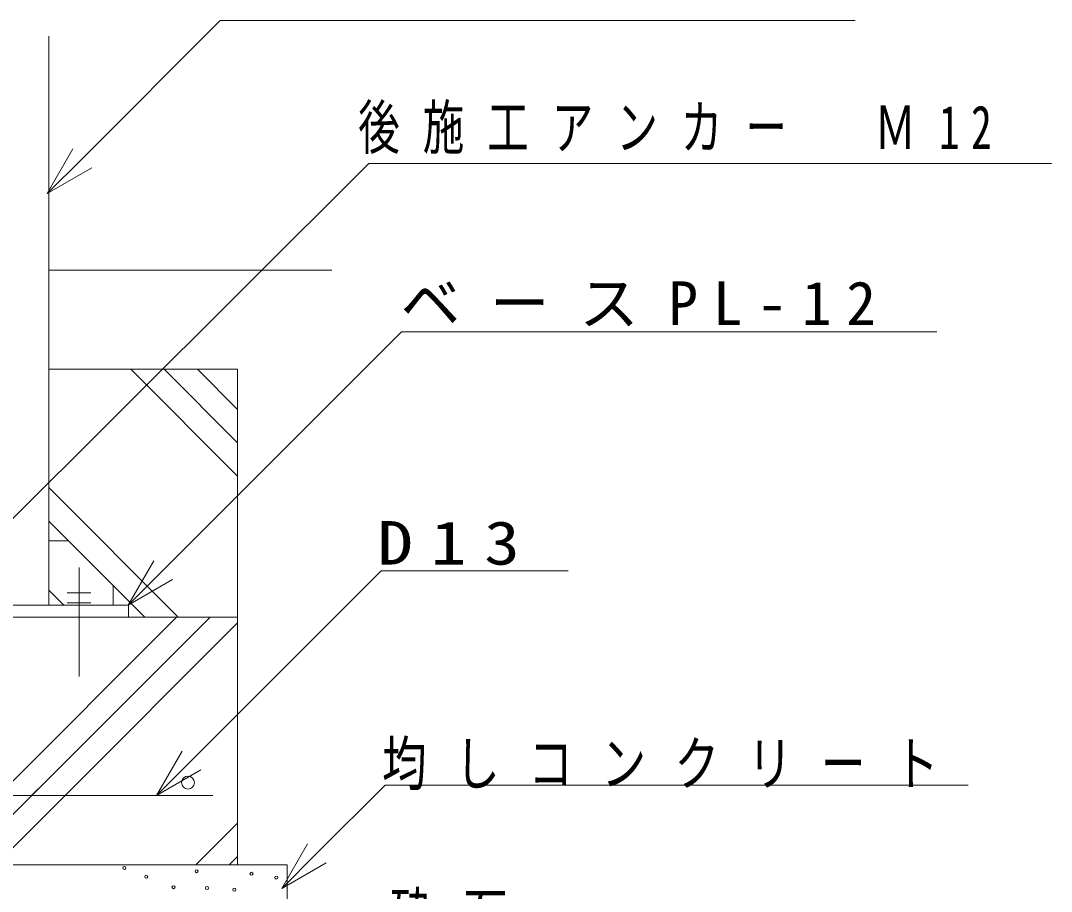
# Model space of a CAD drawing. Units: millimetres on the paper. Extents: x 6 to 426, y -599 to 292.
# Drawn here: x 358.24 to 392.9, y -401.12 to -371.84 of the extents above; entities that cross this region are included whole.
import ezdxf

# ---------------------------------------------------------------- set-up
doc = ezdxf.new("R2010")
doc.units = ezdxf.units.MM
for name, color, linetype, lineweight in [('0_2', 7, 'Continuous', 13), ('3D_GLINE', 7, 'Continuous', 13), ('HAT', 7, 'Continuous', 13), ('TEXT', 7, 'Continuous', 13)]:
    doc.layers.add(name, color=color, linetype=linetype, lineweight=lineweight)
doc.styles.add('ＭＳ ゴシック', font='')
doc.styles.get('ＭＳ ゴシック').set_extended_font_data('MS Gothic')

msp = doc.modelspace()

# ---------------------------------------------------------------- linework, layer by layer
at = {"layer": '0_2'}
for p, q in [((359.193, -372.36), (359.193, -391.497)), ((365.541, -383.564), (359.193, -383.564)), ((365.541, -383.564), (365.541, -400.231)), ((359.859, -389.331), (359.193, -389.331)), ((361.359, -390.831), (359.859, -389.331)), ((360.208, -390.231), (360.208, -393.897)), ((361.359, -391.497), (361.359, -390.831)), ((359.193, -390.997), (359.693, -391.497)), ((360.608, -391.087), (359.808, -391.087)), ((361.874, -391.497), (353.541, -391.497)), ((360.608, -391.421), (359.808, -391.421)), ((361.874, -391.497), (361.874, -391.897)), ((365.541, -391.897), (323.874, -391.897)), ((364.708, -397.897), (323.874, -397.897)), ((367.208, -400.231), (323.874, -400.231)), ((367.208, -400.231), (367.208, -406.897))]:
    msp.add_line(p, q, dxfattribs=at)
msp.add_circle((363.874, -397.464), 0.217, dxfattribs=at)
at = {"layer": '3D_GLINE'}
msp.add_line((359.193, -380.231), (368.708, -380.231), dxfattribs=at)
at = {"layer": 'HAT'}
for p, q in [((365.541, -387.159), (361.946, -383.564)), ((365.541, -386.036), (363.069, -383.564)), ((365.541, -384.914), (364.191, -383.564)), ((363.544, -391.897), (359.193, -387.546)), ((359.855, -389.331), (359.193, -388.668)), ((362.422, -391.897), (361.359, -390.835)), ((356.281, -400.231), (364.614, -391.897)), ((357.492, -397.897), (363.491, -391.897)), ((359.737, -397.897), (365.541, -392.093)), ((357.403, -400.231), (359.737, -397.897)), ((358.614, -397.897), (358.834, -397.677)), ((364.138, -400.231), (365.541, -398.828)), ((365.261, -400.231), (365.541, -399.95))]:
    msp.add_line(p, q, dxfattribs=at)
for centre in [(361.734, -400.333), (362.468, -400.629), (364.161, -400.445), (366.009, -400.53), (366.842, -400.657), (363.385, -400.982), (364.514, -401.01), (365.431, -401.066)]:
    msp.add_circle(centre, 0.0516, dxfattribs=at)
at = {"layer": 'TEXT'}
for p, q in [((360.321, -376.472), (364.956, -371.84)), ((364.956, -371.84), (386.303, -371.84)), ((359.142, -377.65), (360.005, -376.156)), ((356.648, -389.914), (369.954, -376.646)), ((359.142, -377.65), (360.321, -376.472)), ((369.954, -376.646), (392.905, -376.646)), ((360.636, -376.788), (359.142, -377.65)), ((363.042, -390.319), (371.057, -382.31)), ((371.057, -382.31), (389.053, -382.31)), ((361.863, -391.497), (362.726, -390.003)), ((361.863, -391.497), (363.042, -390.319)), ((363.987, -396.719), (370.366, -390.343)), ((370.366, -390.343), (376.655, -390.343)), ((363.357, -390.635), (361.863, -391.497)), ((362.809, -397.897), (363.672, -396.403)), ((362.809, -397.897), (363.987, -396.719)), ((364.303, -397.035), (362.809, -397.897)), ((368.203, -399.842), (370.5, -397.546)), ((370.5, -397.546), (390.111, -397.546)), ((367.024, -401.021), (367.887, -399.526)), ((367.024, -401.021), (368.203, -399.842)), ((368.518, -400.158), (367.024, -401.021))]:
    msp.add_line(p, q, dxfattribs=at)

# ---------------------------------------------------------------- texts
at = {"layer": 'TEXT', "char_height": 1.466, "attachment_point": 7, "style": 'ＭＳ ゴシック'}
for s, insert in [('\\T1.55;\\W0.7;後施工アンカー\u3000Ｍ12', (369.595, -376.324)), ('\\T1.5;ベースPL-12', (371.027, -382.126)), ('\\T1.5;\\W1.2;D13', (370.241, -390.158)), ('\\T1.64;\\W0.75;均しコンクリート', (370.397, -397.719)), ('\\T1.64;\\W0.75;砕石', (370.664, -402.802))]:
    msp.add_mtext(s, dxfattribs=dict(at, insert=insert))

doc.saveas('drawing.dxf')
